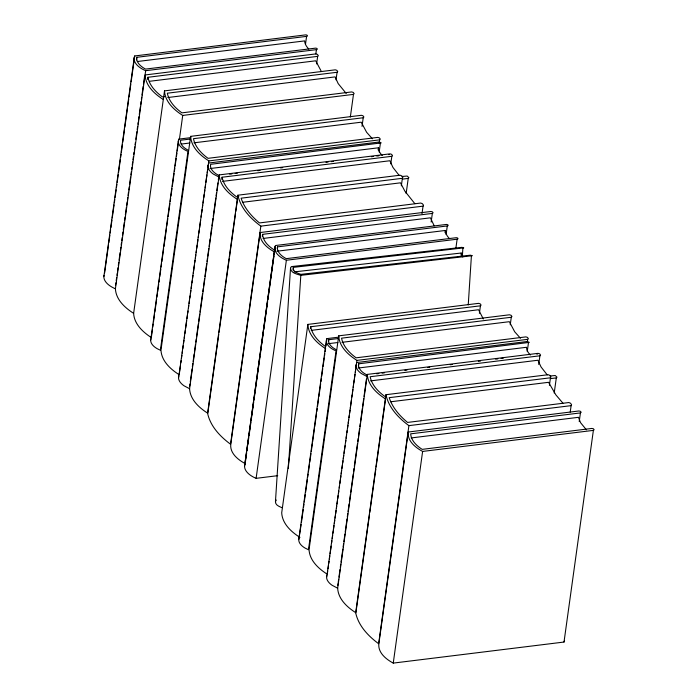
<?xml version="1.0" encoding="UTF-8"?>
<svg xmlns="http://www.w3.org/2000/svg" width="698" height="698" viewBox="0 0 698 698"><rect width="100%" height="100%" fill="white"/><g stroke="black" fill="none" stroke-linecap="round" stroke-linejoin="round"><path stroke-width="1.05" d="M290.516 268.215C290.743 273.075 297.086 274.148 300.812 275.335L472.276 255.712L470.443 255.18L300.864 274.349C297.828 273.293 292.244 271.539 293.291 267.369L463.751 247.86L461.928 247.336L291.345 266.61L290.516 268.215L275.457 501.635C275.256 505.116 279.366 506.591 282.009 507.673M293.108 270.17L293.291 267.369M288.344 468.585L300.812 275.335M461.073 255.206L461.212 253.025L294.067 271.915M462.312 256.89L462.87 248.209M468.245 304.913L471.394 256.053M262.291 236.465L262.588 234.354L432.35 213.422L433.1 212.803L432.385 211.826L430.91 211.485L260.153 232.539C259.089 241.525 267.447 248.139 274.55 251.934M408.225 432.027C407.161 441.023 415.528 447.636 422.622 451.423L593.379 430.378L594.138 429.75L593.422 428.781L591.939 428.432L422.185 449.364C416.732 445.874 411.113 440.708 410.66 433.842L580.422 412.919L581.181 412.291L580.457 411.323L578.982 410.974L408.225 432.027L378.857 643.704C377.793 652.691 386.151 659.305 393.253 663.1L564.01 642.047L564.577 640.921M131.137 81.867L134.731 55.953L305.488 34.9A1.413 0.733 7.9 0 1 307.329 35.476A1.413 0.733 7.9 0 1 306.579 36.375L136.825 57.306L136.703 58.187A24.02 12.52 7.9 0 0 144.268 68.378L145.568 69.093L315.33 48.162A1.413 0.733 7.9 0 1 317.171 48.738A1.413 0.733 7.9 0 1 316.421 49.637L315.828 53.955M277.725 475.678L256.114 478.339L286.372 260.249A24.02 12.52 7.9 0 1 275.44 245.522L446.197 224.468A1.413 0.733 7.9 0 1 448.029 225.044A1.413 0.733 7.9 0 1 447.287 225.943L277.534 246.865L277.411 247.755A24.02 12.52 7.9 0 0 284.976 257.946L286.276 258.653L456.038 237.73A1.413 0.733 7.9 0 1 457.871 238.306A1.413 0.733 7.9 0 1 457.129 239.196L455.934 247.834M103.862 276.591L134.295 57.21M104.621 272.962L108.513 244.893M108.818 242.73L109.865 235.174M110.162 233.01L110.616 229.773M110.912 227.618L111.959 220.062M112.265 217.898L114.062 204.942M114.359 202.786L114.804 199.549M115.109 197.386L116.156 189.83M116.453 187.666L116.906 184.429M117.203 182.274L118.25 174.709M118.555 172.554L120.353 159.598M120.649 157.443L121.103 154.197M121.4 152.042L122.447 144.486M122.743 142.322L124.549 129.366M124.846 127.211L127.394 108.853M127.69 106.698L128.737 99.142M129.043 96.978L130.84 84.022M136.459 59.923L136.825 57.306M115.554 285.43L115.912 282.812M116.217 280.657L116.662 277.42M116.967 275.265L117.264 273.101M117.561 270.946L118.014 267.709M118.311 265.545L118.765 262.308M119.061 260.153L120.108 252.597M120.405 250.442L120.859 247.205M121.155 245.042L121.452 242.887M121.757 240.723L122.202 237.486M122.508 235.331L122.953 232.094M123.249 229.939L124.305 222.383M124.602 220.219L125.047 216.982M125.352 214.827L126.399 207.271M126.696 205.116L127.149 201.879M127.446 199.715L127.743 197.56M128.048 195.396L128.493 192.159M128.79 190.004L129.243 186.767M129.54 184.612L130.587 177.056M130.892 174.893L131.337 171.656M131.643 169.501L131.939 167.346M132.236 165.182L132.69 161.945M132.986 159.79L133.44 156.553M133.737 154.389L134.033 152.234M134.339 150.07L134.784 146.833M135.08 144.678L135.386 142.523M135.831 139.286L136.878 131.73M137.183 129.566L137.628 126.329M137.925 124.174L138.23 122.019M138.527 119.855L138.981 116.618M139.277 114.463L140.324 106.907M140.621 104.752L141.075 101.507M141.371 99.352L141.677 97.197M141.973 95.033L143.169 86.404M143.465 84.24L144.521 76.693M150.986 337.326C142.689 331.916 134.138 323.855 133.632 313.332C124.986 307.87 115.955 299.669 115.406 288.771L145.664 70.69A24.02 12.52 7.9 0 1 134.731 55.953M147.601 79.432L147.897 77.295L317.651 56.364L318.314 55.613L317.407 54.383L315.828 53.912L145.071 74.965C145.629 85.854 154.659 94.056 163.297 99.517M133.632 313.332L164.501 90.88L335.258 69.826L336.829 70.306L337.736 71.528L337.082 72.278L167.319 93.209C168.968 101.515 175.285 108.024 181.899 112.858L351.661 91.927L353.232 92.406L354.148 93.628L353.485 94.378L182.728 115.432C174.081 109.979 165.051 101.777 164.501 90.88M150.707 340.092L178.295 141.249M151.274 337.954L152.469 329.36M152.766 327.205L153.211 323.985M153.508 321.83L154.555 314.309M154.851 312.163L156.64 299.259M156.937 297.112L157.39 293.884M157.687 291.738L158.725 284.217M159.031 282.062L159.476 278.842M159.772 276.687L160.819 269.166M161.116 267.02L161.561 263.792M161.857 261.645L163.655 248.741M163.951 246.595L166.482 228.325M166.787 226.169L167.825 218.649M168.122 216.502L169.919 203.598M170.216 201.452L170.661 198.223M170.958 196.077L172.005 188.556M172.301 186.401L174.09 173.505M174.387 171.359L174.84 168.131M175.137 165.984L176.175 158.455M176.481 156.308L176.926 153.08M177.222 150.934L178.269 143.413M178.566 141.258L178.863 139.111L190.737 137.646M179.43 139.19L182.728 115.432M190.641 136.354C191.191 147.243 200.221 155.445 208.868 160.906L379.625 139.853L380.288 139.103L379.372 137.872L377.801 137.393L208.039 158.324C201.425 153.49 195.108 146.99 193.459 138.684L363.222 117.753L363.885 117.002L362.969 115.772L361.398 115.301L190.641 136.354L160.968 350.16C161.526 361.058 170.556 369.259 179.194 374.713M218.753 334.438L207.812 413.268C199.174 407.807 190.144 399.605 189.586 388.716L184.01 385.776A21.76 11.343 7.9 0 1 178.548 378.421L208.571 163.044L379.328 141.991L381.221 142.907L210.604 164.318L210.499 166.429A21.76 11.343 7.9 0 0 215.961 173.785L218.919 175.521M179.351 373.639L180.398 366.075M180.843 362.838L181.148 360.674M181.445 358.519L181.899 355.273M182.195 353.118L182.492 350.954M182.797 348.799L183.242 345.554M183.539 343.399L183.993 340.162M184.289 337.998L184.595 335.834M184.891 333.679L185.345 330.442M185.642 328.287L186.689 320.722M186.985 318.567L187.439 315.322M187.736 313.166L188.041 311.003M188.486 307.766L188.792 305.602M189.088 303.447L189.542 300.201M189.839 298.046L190.135 295.882M190.432 293.727L190.886 290.481M191.182 288.326L191.636 285.081M191.933 282.926L192.238 280.762M192.535 278.607L192.988 275.361M193.285 273.206L194.332 265.641M194.786 262.413L195.082 260.241M195.379 258.094L195.833 254.84M196.129 252.693L196.435 250.521M196.731 248.375L197.185 245.12M197.482 242.974L197.927 239.719M198.232 237.573L198.529 235.401M198.825 233.254L199.279 230M199.576 227.853L200.631 220.28M201.076 217.061L201.373 214.879M201.678 212.742L202.123 209.479M202.42 207.341L202.725 205.16M203.022 203.022L203.476 199.759M203.772 197.621L204.226 194.358M204.523 192.22L204.819 190.039M205.125 187.902L205.57 184.638M205.866 182.501L206.922 174.919M207.219 172.781L207.672 169.527M207.969 167.38L208.868 160.906M189.69 386.134L189.987 384.013M190.284 381.885L192.072 368.98M192.369 366.825L192.823 363.606M193.119 361.451L194.157 353.93M194.463 351.775L195.501 344.254M195.806 342.099L196.251 338.879M196.548 336.724L198.337 323.82M198.633 321.673L199.68 314.144M199.977 311.997L202.516 293.718M202.813 291.572L203.258 288.344M203.563 286.189L204.601 278.668M204.907 276.513L206.695 263.617M206.992 261.462L207.437 258.234M207.734 256.087L208.781 248.558M209.077 246.411L210.124 238.882M210.421 236.735L211.616 228.133M211.913 225.986L212.96 218.457M213.256 216.31L215.795 198.031M216.092 195.876L216.537 192.657M216.842 190.502L217.881 182.972M218.334 179.752L218.622 177.632M189.586 388.716L219.259 174.901L390.008 153.848L391.587 154.328L392.494 155.549L391.831 156.308L222.077 177.231L221.781 179.369M237.87 195.204L207.603 413.295C210.351 426.304 220.193 436.564 230.567 444.233L260.834 226.143C250.46 218.483 240.609 208.213 237.87 195.204L400.085 175.207L401.716 175.852L402.868 177.397L402.38 178.304L241.107 198.18C244.352 208.144 251.542 216.345 259.481 222.932L420.754 203.048L422.386 203.694L423.538 205.238L423.049 206.146L260.834 226.143M219.05 332.283L222.95 304.206M223.247 302.042L225.044 289.085M225.341 286.922L229.241 258.845M229.537 256.69L235.531 213.492M235.837 211.337L237.486 199.454C228.839 194 219.809 185.799 219.259 174.901M260.153 232.539L230.776 444.207C229.712 453.203 238.079 459.816 245.181 463.603A24.02 12.52 7.9 0 0 256.114 478.339M244.745 464.859L275.003 246.769M244.57 466.159L274.829 248.069M245.181 463.603L246.673 452.81M246.979 450.655L247.424 447.409M247.72 445.254L248.776 437.69M249.073 435.535L250.87 422.569M251.167 420.423L253.723 402.048M254.02 399.91L255.067 392.328M255.363 390.191L257.169 377.208M257.457 375.079L260.014 356.687M260.31 354.567L261.357 346.967M261.654 344.847L263.46 331.847M263.757 329.726L267.657 301.615M267.945 299.503L273.948 256.253M274.244 254.159L275.291 246.595M305.532 43.93L306.579 36.375M277.289 248.61L277.534 246.865M316.604 63.928L317.651 56.364M336.026 79.842L337.082 72.278M310.409 328.627L310.671 326.743L480.433 305.811L481.096 305.061L480.18 303.831L478.61 303.351L307.853 324.404L281.704 512.821C282.262 523.718 291.293 531.92 299.931 537.381M350.335 117.055L353.485 94.378M298.779 539.58L326.367 340.737M301.135 524.556L298.953 538.498A19.509 10.165 7.9 0 0 305.078 548.087L308.464 549.727L336.052 350.885L334.298 350.099A19.535 10.173 7.9 0 1 326.533 339.656L326.943 338.609L338.818 337.143M301.44 522.401L303.229 509.505M303.525 507.359L303.97 504.13M304.267 501.984L305.314 494.454M305.611 492.308L307.399 479.413M307.696 477.258L308.15 474.038M308.446 471.883L309.493 464.362M309.79 462.216L310.985 453.613M311.282 451.466L312.32 443.937M312.625 441.79L314.414 428.895M314.711 426.74L316.499 413.844M316.796 411.698L317.241 408.47M317.546 406.323L318.585 398.794M318.89 396.647L320.679 383.752M320.975 381.597L321.42 378.377M321.717 376.222L322.764 368.701M323.061 366.555L324.256 357.952M324.553 355.806L324.849 353.65M325.146 351.504L325.6 348.276M325.896 346.129L326.943 338.609M328.435 341.715L328.706 339.725L338.443 338.53M362.018 126.39L363.222 117.753M338.713 335.843C339.272 346.74 348.302 354.942 356.94 360.395L527.697 339.35L528.36 338.591L527.452 337.37L525.873 336.89L356.12 357.821C349.497 352.987 343.189 346.478 341.54 338.172L511.294 317.25L511.957 316.491L511.049 315.269L509.47 314.789L338.713 335.843L309.048 549.658C309.598 560.546 318.628 568.757 327.275 574.21L327.72 570.973M378.124 149.939L378.421 147.793L210.019 168.55M379.171 143.09L379.625 139.853M379.162 152.033L380.366 143.387M369.521 514.496L355.893 612.765C347.246 607.304 338.216 599.102 337.666 588.205L332.082 585.273A21.76 11.343 7.9 0 1 326.62 577.918L356.643 362.541L527.4 341.488L529.302 342.395L358.685 363.815L358.571 365.926A21.76 11.343 7.9 0 0 364.033 373.282L366.991 375.009M328.025 568.809L328.47 565.572M328.775 563.408L329.072 561.253M329.369 559.089L329.822 555.852M330.119 553.697L331.166 546.133M331.62 542.896L331.916 540.732M332.222 538.577L332.667 535.331M332.963 533.176L333.269 531.012M333.565 528.857L334.019 525.611M334.316 523.456L334.77 520.219M335.066 518.056L335.363 515.892M335.668 513.737L336.113 510.491M336.41 508.336L336.715 506.172M337.012 504.017L337.466 500.771M337.762 498.616L338.216 495.371M338.513 493.224L338.809 491.052M339.263 487.823L339.56 485.651M339.856 483.505L340.31 480.25M340.607 478.104L340.912 475.931M341.209 473.785L341.662 470.531M341.959 468.384L342.413 465.13M342.709 462.983L343.006 460.811M343.303 458.665L343.756 455.41M344.053 453.264L345.109 445.69M345.554 442.471L345.859 440.298M346.156 438.152L346.609 434.898M346.906 432.751L347.203 430.579M347.499 428.432L347.953 425.178M348.25 423.032L348.703 419.777M349 417.631L349.305 415.458M349.602 413.312L350.056 410.058M350.352 407.911L351.399 400.338M351.844 397.11L352.15 394.937M352.446 392.791L352.9 389.536M353.197 387.399L353.502 385.217M353.799 383.08L354.244 379.817M354.549 377.679L354.994 374.416M355.291 372.278L355.596 370.097M355.893 367.959L356.94 360.395M358.388 365.926L358.685 363.815M390.784 163.864L391.831 156.308M337.771 585.622L338.059 583.511M338.207 582.455L338.652 579.227M338.958 577.072L339.996 569.551M340.301 567.395L340.746 564.176M341.043 562.021L342.831 549.117M343.128 546.97L343.582 543.742M343.878 541.596L344.925 534.066M345.222 531.92L347.011 519.015M347.307 516.869L347.761 513.641M348.058 511.486L349.096 503.965M349.401 501.81L350.44 494.289M350.745 492.134L353.275 473.855M353.572 471.708L354.026 468.48M354.322 466.334L357.455 443.754M357.751 441.607L358.196 438.379M358.502 436.224L359.54 428.703M359.845 426.548L360.29 423.328M360.587 421.173L362.375 408.278M362.672 406.123L363.719 398.593M364.016 396.447L366.406 379.241M337.666 588.205L367.331 374.398L538.088 353.345L539.659 353.816L540.575 355.046L539.912 355.797L370.149 376.728C371.798 385.034 378.115 391.543 384.729 396.368M401.333 185.86L402.38 178.304M406.14 193.521L408.234 178.4L408.897 177.65L407.178 176.036L402.092 176.481M385.942 394.702L355.683 612.792C358.423 625.801 368.274 636.061 378.648 643.731L408.906 425.64C398.532 417.971 388.69 407.711 385.942 394.702L548.157 374.704L549.797 375.341L550.94 376.894L550.46 377.793L389.187 397.677C392.433 407.632 399.614 415.834 407.562 422.43L568.826 402.545L570.467 403.191L571.61 404.735L571.121 405.643L408.906 425.64M369.827 512.332L375.821 469.143M376.117 466.979L385.558 398.951C376.911 393.489 367.881 385.287 367.331 374.398M422.002 213.701L423.049 206.146M431.146 222.06L432.35 213.422M445.027 232.626L445.324 230.471L276.923 251.228M446.092 234.58L447.287 225.943M393.253 663.1L422.622 451.423M479.386 313.35L480.433 305.811M510.247 324.806L511.294 317.25M527.4 341.505L527.697 339.35M527.243 351.522L528.438 342.884M538.708 364.435L539.912 355.797M549.405 385.348L550.46 377.793M554.212 393.018L556.315 377.897L556.978 377.147L555.259 375.524L550.164 375.978M570.222 412.117L571.121 405.643M579.227 421.557L580.422 412.919M564.01 642.047L593.379 430.378M328.706 339.725L328.592 340.467A19.483 10.147 7.9 0 0 334.892 348.965L336 349.55M178.505 377.156L178.723 375.917M326.577 576.653L326.795 575.414M275.457 501.635L276.286 500.038M178.863 139.111L178.47 140.158A19.535 10.173 7.9 0 0 186.218 150.611L187.98 151.387L160.383 350.23L157.006 348.59A19.509 10.165 7.9 0 1 150.873 339.01M137.297 61.529L304.625 40.903A30.904 16.106 7.9 0 0 308.752 49.017M145.664 70.69L316.421 49.637M149.459 81.308L315.705 60.805L321.045 70.873M164.641 96.673L162.477 96.935C155.855 92.11 149.547 85.601 147.897 77.295M167.782 97.528L335.101 76.902L338.181 83.594L346.243 93.488M190.362 139.033L180.634 140.237L180.512 140.97A19.483 10.147 7.9 0 0 186.82 149.468L187.928 150.053M181.166 144.076L189.812 143.011M193.948 142.828L361.267 122.194L366.607 132.262L372.409 138.789M229.729 174.186L231.893 173.915M235.139 173.514L237.303 173.252M257.841 170.722L260.005 170.452M280.552 167.921L282.716 167.651M325.966 162.32L328.121 162.049M331.367 161.657L333.531 161.386M371.38 156.718L373.535 156.457M376.78 156.055L378.944 155.785M222.566 181.375L389.885 160.749L392.957 167.441L399.16 175.407M238.821 196.609L236.657 196.88C230.035 192.046 223.726 185.537 222.077 177.231M402.833 179.072L408.234 178.4M242.668 202.28L400.486 182.824L404.901 191.191L414.856 203.685M263.076 238.454L430.404 217.82L434.208 225.82M286.372 260.249L457.129 239.196M311.229 330.372L478.549 309.746L483.321 318.969M328.156 343.704L337.884 342.509M342.02 342.317L509.348 321.691L514.679 331.751L520.481 338.277M358.091 368.047L526.501 347.281L526.763 349.236A27.955 14.562 7.9 0 0 530.332 355.003M376.728 373.814L378.883 373.543M382.129 373.142L384.293 372.88M404.84 370.341L407.004 370.08M427.542 367.549L429.706 367.279M450.254 364.749L452.417 364.478M478.366 361.276L480.529 361.014M495.667 359.147L497.822 358.877M501.068 358.484L503.232 358.214M370.638 380.872L537.957 360.238L541.037 366.939L547.241 374.905M550.914 378.56L556.315 377.897M390.74 401.769L548.567 382.312L555.896 394.92L562.928 403.174M411.157 437.943L578.476 417.317L580.544 422.648L586.407 429.82M388.673 154.59L389.388 154.598M536.753 354.078L537.469 354.095M218.963 177.039L213.379 174.107A21.76 11.343 7.9 0 1 207.917 166.743L207.873 165.478M367.035 376.536L361.459 373.596A21.76 11.343 7.9 0 1 355.989 366.241L355.954 364.975M325.207 348.407C316.909 342.997 308.359 334.935 307.853 324.404M274.105 249.867C268.66 246.377 263.033 241.22 262.588 234.354M325.251 346.382C318.637 341.549 312.32 335.049 310.671 326.743M463.053 256.733L461.212 253.025M378.421 147.793L378.691 149.738A27.955 14.562 7.9 0 0 382.26 155.506M115.406 288.771A24.02 12.52 7.9 0 1 104.037 275.291M449.46 238.585A30.904 16.106 7.9 0 1 445.324 230.471"/></g></svg>
